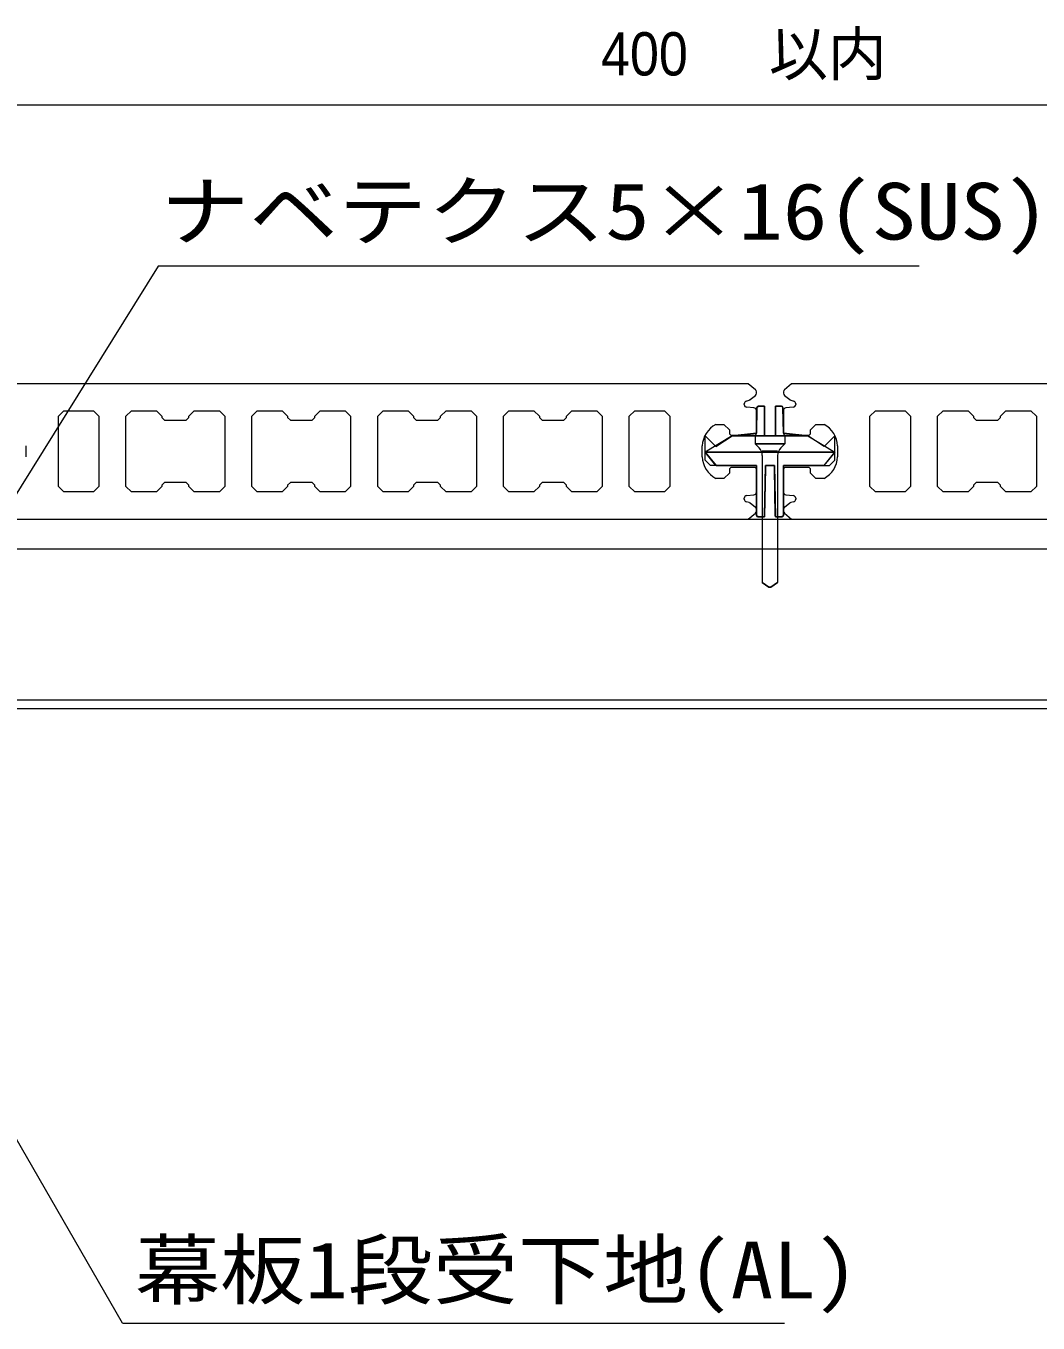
# Model space of a CAD drawing. Units: millimetres, scale not verified. Extents: x -450 to 450, y -136 to 136.
# Drawn here: x -177.57 to -140.16, y -17.19 to 30.76 of the extents above; entities that cross this region are included whole.
import ezdxf
from ezdxf.enums import TextEntityAlignment as Align

# ---------------------------------------------------------------- set-up
doc = ezdxf.new("R2010")
doc.units = ezdxf.units.MM
doc.header["$LTSCALE"] = 2
for name, color, linetype, lineweight in [('0-1_デッキ', 4, 'Continuous', 9), ('0-3_根太', 4, 'Continuous', 9), ('0-4_文字', 4, 'Continuous', 9), ('0-8_WQCS', 4, 'Continuous', 9), ('0-9_寸法', 7, 'Continuous', 9)]:
    doc.layers.add(name, color=color, linetype=linetype, lineweight=lineweight)
doc.styles.add('Osaka', font='')
doc.styles.add('ＭＳ ゴシック', font='')
doc.styles.get('Osaka').set_extended_font_data('Osaka')
doc.styles.get('ＭＳ ゴシック').set_extended_font_data('MS Gothic')

# ---------------------------------------------------------------- blocks, each defined once
blk = doc.blocks.new('グループ-6-1')
at = {"layer": '0-3_根太'}
for p, q in [((5319.36, -4909.65), (6721.36, -4909.65)), ((5319.36, -4920.65), (6721.36, -4920.65)), ((5319.36, -4976.45), (6721.36, -4976.45)), ((5319.36, -4979.65), (6721.36, -4979.65))]:
    blk.add_line(p, q, dxfattribs=at)
blk = doc.blocks.new('グループ-107-1')
at = {"layer": '0-8_WQCS'}
for p, q in [((6015.55, -4868.48), (6015.38, -4877.93)), ((6018.36, -4867.89), (6016.15, -4867.89)), ((6018.36, -4867.89), (6018.36, -4868.47)), ((6018.36, -4868.47), (6018.36, -4877.92)), ((6022.36, -4868.47), (6022.36, -4867.89)), ((6024.58, -4867.89), (6022.36, -4867.89)), ((6022.36, -4877.92), (6022.36, -4868.47)), ((6025.35, -4877.93), (6025.18, -4868.48)), ((6006.36, -4878.89), (6034.36, -4878.89)), ((6044.36, -4884.89), (5996.36, -4884.89)), ((6040.36, -4889.89), (6044.36, -4884.89)), ((6015.36, -4890.83), (6015.36, -4908.29)), ((6018.68, -4890.85), (6018.37, -4908.31)), ((6022.35, -4908.31), (6022.05, -4890.85)), ((6025.36, -4908.29), (6025.36, -4890.83)), ((6015.96, -4908.89), (6018.36, -4908.89)), ((6018.37, -4908.31), (6018.36, -4908.89)), ((6022.36, -4908.89), (6022.35, -4908.31)), ((6022.36, -4908.89), (6024.76, -4908.89))]:
    blk.add_line(p, q, dxfattribs=at)
blk.add_lwpolyline([(5996.36, -4878.89), (6000.36, -4882.89), (6006.36, -4878.89), (6015.38, -4877.89), (6015.55, -4868.48), (6016.15, -4867.89), (6018.36, -4867.89), (6018.36, -4878.89), (6022.36, -4878.89), (6022.36, -4867.89), (6024.58, -4867.89), (6025.18, -4868.48), (6025.35, -4877.89), (6034.36, -4878.89), (6044.36, -4884.89), (6040.25, -4889.89), (6025.36, -4889.89), (6025.36, -4908.29), (6024.76, -4908.89), (6022.36, -4908.89), (6022.03, -4889.89), (6018.7, -4889.89), (6018.36, -4908.89), (6015.96, -4908.89), (6015.36, -4908.29), (6015.36, -4889.89), (5998.36, -4889.89), (5996.36, -4887.89)], close=True, dxfattribs=at)
for centre, start, end in [((6016.15, -4868.49), 90, 179), ((6024.58, -4868.49), 1, 90), ((6015.96, -4908.29), 180, 270), ((6024.76, -4908.29), 270, 0)]:
    blk.add_arc(centre, 0.6, start, end, dxfattribs=at)
blk = doc.blocks.new('グループ-108-1')
at = {"layer": '0-8_WQCS'}
for p, q in [((6025.86, -4878.89), (6025.86, -4881.89)), ((6025.86, -4881.89), (6014.86, -4881.89)), ((6014.86, -4881.89), (6016.37, -4883.39)), ((6023.18, -4884.57), (6017.54, -4884.57)), ((6025.86, -4881.89), (6024.35, -4883.39)), ((6017.54, -4886.22), (6017.54, -4933.08)), ((6023.18, -4886.22), (6023.18, -4933.08)), ((6017.54, -4933.08), (6020, -4934.81)), ((6020, -4934.81), (6020.36, -4934.89))]:
    blk.add_line(p, q, dxfattribs=at)
for points in [[(6025.86, -4878.89), (6014.86, -4878.89), (6014.86, -4881.89)], [(6020.36, -4934.89), (6020.72, -4934.81), (6023.18, -4933.08)]]:
    blk.add_lwpolyline(points, dxfattribs=at)
for centre, start, end in [((6013.54, -4886.22), 0, 45), ((6027.18, -4886.22), 135, 180)]:
    blk.add_arc(centre, 4, start, end, dxfattribs=at)
blk = doc.blocks.new('グループ-109-1')
at = {"layer": '0-8_WQCS'}
for name in ['グループ-107-1', 'グループ-108-1']:
    blk.add_blockref(name, (0, 0), dxfattribs=at)
blk = doc.blocks.new('グループ-110-1')
at = {"layer": '0-8_WQCS'}
for p, q in [((6015.38, -4877.93), (6015.54, -4868.48)), ((6016.14, -4867.89), (6018.36, -4867.89)), ((6018.36, -4868.47), (6018.36, -4867.89)), ((6018.36, -4877.92), (6018.36, -4868.47)), ((6022.36, -4867.89), (6022.36, -4868.47)), ((6022.36, -4867.89), (6024.58, -4867.89)), ((6022.36, -4868.47), (6022.36, -4877.92)), ((6025.18, -4868.48), (6025.35, -4877.93)), ((6034.36, -4878.89), (6006.36, -4878.89)), ((5996.36, -4884.89), (6044.36, -4884.89)), ((6000.36, -4889.89), (5996.36, -4884.89)), ((6015.36, -4908.29), (6015.36, -4890.83)), ((6018.37, -4908.31), (6018.68, -4890.85)), ((6022.05, -4890.85), (6022.35, -4908.31)), ((6025.36, -4890.83), (6025.36, -4908.29)), ((6018.36, -4908.89), (6015.96, -4908.89)), ((6018.36, -4908.89), (6018.37, -4908.31)), ((6022.35, -4908.31), (6022.36, -4908.89)), ((6024.76, -4908.89), (6022.36, -4908.89))]:
    blk.add_line(p, q, dxfattribs=at)
blk.add_lwpolyline([(6044.36, -4878.89), (6040.36, -4882.89), (6034.36, -4878.89), (6025.35, -4877.89), (6025.18, -4868.48), (6024.58, -4867.89), (6022.36, -4867.89), (6022.36, -4878.89), (6018.36, -4878.89), (6018.36, -4867.89), (6016.14, -4867.89), (6015.54, -4868.48), (6015.38, -4877.89), (6006.36, -4878.89), (5996.36, -4884.89), (6000.47, -4889.89), (6015.36, -4889.89), (6015.36, -4908.29), (6015.96, -4908.89), (6018.36, -4908.89), (6018.69, -4889.89), (6022.03, -4889.89), (6022.36, -4908.89), (6024.76, -4908.89), (6025.36, -4908.29), (6025.36, -4889.89), (6042.36, -4889.89), (6044.36, -4887.89)], close=True, dxfattribs=at)
for centre, start, end in [((6016.14, -4868.49), 90, 179), ((6024.58, -4868.49), 1, 90), ((6015.96, -4908.29), 180, 270), ((6024.76, -4908.29), 270, 0)]:
    blk.add_arc(centre, 0.6, start, end, dxfattribs=at)
blk = doc.blocks.new('グループ-111-1')
at = {"layer": '0-8_WQCS'}
for p, q in [((6014.86, -4878.89), (6014.86, -4881.89)), ((6014.86, -4881.89), (6025.86, -4881.89)), ((6014.86, -4881.89), (6016.37, -4883.39)), ((6017.54, -4884.57), (6023.18, -4884.57)), ((6025.86, -4881.89), (6024.36, -4883.39)), ((6017.54, -4886.22), (6017.54, -4933.08)), ((6023.18, -4886.22), (6023.18, -4933.08)), ((6023.18, -4933.08), (6020.73, -4934.81)), ((6020.73, -4934.81), (6020.36, -4934.89))]:
    blk.add_line(p, q, dxfattribs=at)
for points in [[(6014.86, -4878.89), (6025.86, -4878.89), (6025.86, -4881.89)], [(6020.36, -4934.89), (6020, -4934.81), (6017.54, -4933.08)]]:
    blk.add_lwpolyline(points, dxfattribs=at)
for centre, start, end in [((6013.54, -4886.22), 0, 45), ((6027.18, -4886.22), 135, 180)]:
    blk.add_arc(centre, 4, start, end, dxfattribs=at)
blk = doc.blocks.new('グループ-112-1')
at = {"layer": '0-8_WQCS'}
for name in ['グループ-110-1', 'グループ-111-1']:
    blk.add_blockref(name, (0, 0), dxfattribs=at)

msp = doc.modelspace()

# ---------------------------------------------------------------- linework, layer by layer
at = {"layer": '0-1_デッキ'}
for p, q in [((-151.02, 16.768), (-151.02, 16.799)), ((-150.948, 16.896), (-150.839, 16.929)), ((-150.805, 16.947), (-150.608, 17.104)), ((-150.57, 17.183), (-150.57, 17.237)), ((-149.57, 17.237), (-149.57, 17.183)), ((-149.532, 17.104), (-149.336, 16.947)), ((-149.301, 16.929), (-149.193, 16.896)), ((-149.12, 16.799), (-149.12, 16.768)), ((-150.663, 16.643), (-150.928, 16.666)), ((-149.213, 16.666), (-149.478, 16.643)), ((-177.57, 15.235), (-177.57, 14.835)), ((-152.57, 14.835), (-152.57, 15.235)), ((-147.57, 15.235), (-147.57, 14.835)), ((-151.02, 13.27), (-151.02, 13.302)), ((-150.839, 13.14), (-150.948, 13.173)), ((-150.928, 13.403), (-150.663, 13.426)), ((-150.608, 12.965), (-150.805, 13.122)), ((-149.336, 13.122), (-149.532, 12.965)), ((-149.478, 13.426), (-149.213, 13.403)), ((-149.193, 13.173), (-149.301, 13.14)), ((-149.12, 13.302), (-149.12, 13.27)), ((-150.57, 12.832), (-150.57, 12.886)), ((-149.57, 12.886), (-149.57, 12.832))]:
    msp.add_line(p, q, dxfattribs=at)
for points in [[(-150.607, 17.315), (-150.87, 17.535), (-179.27, 17.535), (-179.534, 17.315)], [(-120.607, 17.315), (-120.87, 17.535), (-149.27, 17.535), (-149.534, 17.315)], [(-152.07, 16.035), (-151.77, 16.035), (-151.57, 15.835), (-151.57, 15.685), (-151.52, 15.635), (-150.62, 15.635), (-150.57, 15.685), (-150.57, 16.542)], [(-149.57, 16.542), (-149.57, 15.685), (-149.52, 15.635), (-148.62, 15.635), (-148.57, 15.685), (-148.57, 15.835), (-148.37, 16.035), (-148.07, 16.035)], [(-150.57, 13.528), (-150.57, 14.385), (-150.62, 14.435), (-151.52, 14.435), (-151.57, 14.385), (-151.57, 14.235), (-151.77, 14.035), (-152.07, 14.035)], [(-148.07, 14.035), (-148.37, 14.035), (-148.57, 14.235), (-148.57, 14.385), (-148.62, 14.435), (-149.52, 14.435), (-149.57, 14.385), (-149.57, 13.528)], [(-179.534, 12.754), (-179.27, 12.535), (-150.87, 12.535), (-150.607, 12.754)], [(-149.534, 12.754), (-149.27, 12.535), (-120.87, 12.535), (-120.607, 12.754)]]:
    msp.add_lwpolyline(points, dxfattribs=at)
for points in [[(-176.373, 16.334), (-176.173, 16.534), (-175.072, 16.535), (-174.872, 16.335), (-174.872, 13.735), (-175.072, 13.535), (-176.173, 13.535), (-176.373, 13.735)], [(-172.547, 13.735), (-172.747, 13.535), (-173.672, 13.535), (-173.872, 13.735), (-173.872, 16.335), (-173.672, 16.535), (-172.747, 16.535), (-172.547, 16.335), (-172.547, 16.285), (-172.447, 16.185), (-171.647, 16.185), (-171.547, 16.285), (-171.547, 16.335), (-171.347, 16.535), (-170.422, 16.535), (-170.222, 16.335), (-170.222, 13.735), (-170.422, 13.535), (-171.347, 13.535), (-171.547, 13.735), (-171.547, 13.785), (-171.647, 13.885), (-172.447, 13.885), (-172.547, 13.785)], [(-166.897, 13.735), (-166.897, 13.785), (-166.997, 13.885), (-167.797, 13.885), (-167.897, 13.785), (-167.897, 13.735), (-168.097, 13.535), (-169.022, 13.535), (-169.222, 13.735), (-169.222, 16.335), (-169.022, 16.535), (-168.097, 16.535), (-167.897, 16.335), (-167.897, 16.285), (-167.797, 16.185), (-166.997, 16.185), (-166.897, 16.285), (-166.897, 16.335), (-166.697, 16.535), (-165.772, 16.535), (-165.572, 16.335), (-165.572, 13.735), (-165.772, 13.535), (-166.697, 13.535)], [(-162.243, 16.285), (-162.243, 16.335), (-162.043, 16.535), (-161.118, 16.535), (-160.918, 16.335), (-160.918, 13.735), (-161.118, 13.535), (-162.043, 13.535), (-162.243, 13.735), (-162.243, 13.785), (-162.343, 13.885), (-163.143, 13.885), (-163.243, 13.785), (-163.243, 13.735), (-163.443, 13.535), (-164.368, 13.535), (-164.568, 13.735), (-164.568, 16.335), (-164.368, 16.535), (-163.443, 16.535), (-163.243, 16.335), (-163.243, 16.285), (-163.143, 16.185), (-162.343, 16.185)], [(-158.593, 16.285), (-158.493, 16.185), (-157.693, 16.185), (-157.593, 16.285), (-157.593, 16.335), (-157.393, 16.535), (-156.468, 16.535), (-156.268, 16.335), (-156.268, 13.735), (-156.468, 13.535), (-157.393, 13.535), (-157.593, 13.735), (-157.593, 13.785), (-157.693, 13.885), (-158.493, 13.885), (-158.593, 13.785), (-158.593, 13.735), (-158.793, 13.535), (-159.718, 13.535), (-159.918, 13.735), (-159.918, 16.335), (-159.718, 16.535), (-158.793, 16.535), (-158.593, 16.335)], [(-155.268, 13.735), (-155.268, 16.335), (-155.068, 16.535), (-153.967, 16.534), (-153.767, 16.334), (-153.767, 13.735), (-153.967, 13.535), (-155.068, 13.535)], [(-146.373, 16.334), (-146.173, 16.534), (-145.072, 16.535), (-144.872, 16.335), (-144.872, 13.735), (-145.072, 13.535), (-146.173, 13.535), (-146.373, 13.735)], [(-142.547, 13.735), (-142.747, 13.535), (-143.672, 13.535), (-143.872, 13.735), (-143.872, 16.335), (-143.672, 16.535), (-142.747, 16.535), (-142.547, 16.335), (-142.547, 16.285), (-142.447, 16.185), (-141.647, 16.185), (-141.547, 16.285), (-141.547, 16.335), (-141.347, 16.535), (-140.422, 16.535), (-140.222, 16.335), (-140.222, 13.735), (-140.422, 13.535), (-141.347, 13.535), (-141.547, 13.735), (-141.547, 13.785), (-141.647, 13.885), (-142.447, 13.885), (-142.547, 13.785)]]:
    msp.add_lwpolyline(points, close=True, dxfattribs=at)
for centre, radius, start, end in [((-150.672, 17.237), 0.102, 0, 50.1944), ((-149.469, 17.237), 0.102, 129.8056, 180), ((-150.919, 16.799), 0.102, 106.6992, 180), ((-150.868, 17.026), 0.102, 286.6992, 308.6598), ((-150.672, 17.183), 0.102, 308.6598, 0), ((-149.469, 17.183), 0.102, 180, 231.3402), ((-149.272, 17.026), 0.102, 231.3402, 253.3008), ((-149.222, 16.799), 0.102, 0, 73.3008), ((-150.919, 16.768), 0.102, 180, 264.9204), ((-150.672, 16.542), 0.102, 0, 84.9204), ((-149.469, 16.542), 0.102, 95.0796, 180), ((-149.222, 16.768), 0.102, 275.0796, 0), ((-151.629, 15.202), 0.942, 117.9507, 178.0321), ((-148.512, 15.202), 0.942, 1.9679, 62.0493), ((-151.629, 14.867), 0.942, 181.9679, 242.0493), ((-148.512, 14.867), 0.942, 297.9507, 358.0321), ((-150.672, 13.528), 0.102, 275.0796, 0), ((-149.469, 13.528), 0.102, 180, 264.9204), ((-150.919, 13.302), 0.102, 95.0796, 180), ((-150.919, 13.27), 0.102, 180, 253.3008), ((-150.868, 13.043), 0.102, 51.3402, 73.3008), ((-150.672, 12.886), 0.102, 0, 51.3402), ((-149.469, 12.886), 0.102, 128.6598, 180), ((-149.272, 13.043), 0.102, 106.6992, 128.6598), ((-149.222, 13.302), 0.102, 0, 84.9204), ((-149.222, 13.27), 0.102, 286.6992, 0), ((-150.672, 12.832), 0.102, 309.8056, 0), ((-149.469, 12.832), 0.102, 180, 230.1944)]:
    msp.add_arc(centre, radius, start, end, dxfattribs=at)
at = {"layer": '0-4_文字'}
for p, q in [((-172.686, 21.877), (-181.32, 8.023)), ((-144.554, 21.877), (-172.686, 21.877)), ((-173.999, -17.188), (-182.235, -2.923)), ((-173.999, -17.188), (-149.528, -17.188))]:
    msp.add_line(p, q, dxfattribs=at)
at = {"layer": '0-9_寸法'}
msp.add_line((-110.571, 27.835), (-189.569, 27.835), dxfattribs=at)

# ---------------------------------------------------------------- block references
at = {"layer": '0-3_根太', "xscale": 0.1, "yscale": 0.1}
msp.add_blockref('グループ-6-1', (-752.107, 503.5), dxfattribs=at)
at = {"layer": '0-8_WQCS', "xscale": 0.1, "yscale": 0.1}
for name in ['グループ-109-1', 'グループ-112-1']:
    msp.add_blockref(name, (-752.107, 503.5), dxfattribs=at)

# ---------------------------------------------------------------- texts
at = {"layer": '0-4_文字', "style": 'ＭＳ ゴシック'}
for s, width, p in [('ナベテクス5×16(SUS)', 1.15, (-172.603, 22.235)), ('幕板1段受下地(AL)', 1.1, (-173.538, -16.903))]:
    msp.add_text(s, height=2.097, dxfattribs=dict(at, width=width)).set_placement(p, align=Align.BOTTOM_LEFT)
at = {"layer": '0-9_寸法', "style": 'Osaka'}
msp.add_text('以内', height=1.598, dxfattribs=at).set_placement((-150.109, 28.452), align=Align.BOTTOM_LEFT)
at = {"layer": '0-9_寸法', "style": 'Osaka', "width": 0.9}
msp.add_text('400', height=1.598, dxfattribs=at).set_placement((-156.314, 28.452), align=Align.BOTTOM_LEFT)

doc.saveas('drawing.dxf')
